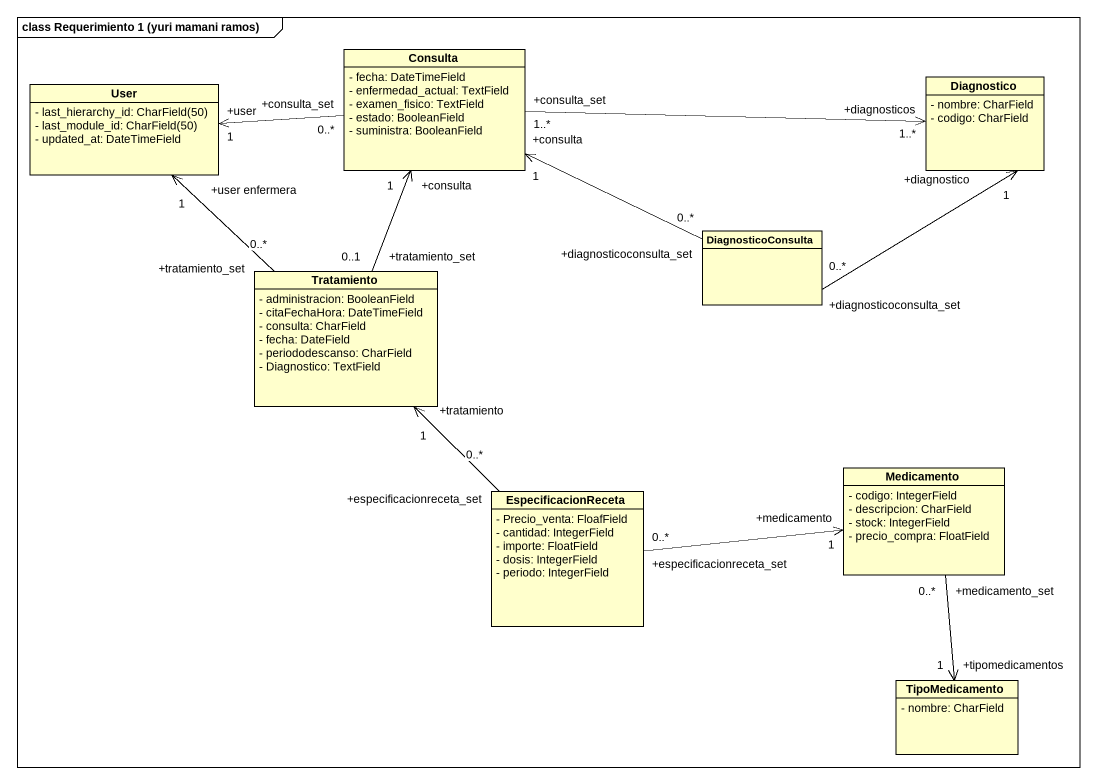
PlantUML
@startuml
mainframe class Requerimiento 1 (yuri mamani ramos)
hide circle
hide empty members
skinparam classAttributeIconSize 0
class Consulta {
  - fecha: DateTimeField
  - enfermedad_actual: TextField
  - examen_fisico: TextField
  - estado: BooleanField
  - suministra: BooleanField
}
class User {
  {field} - last_hierarchy_id: CharField(50)
  {field} - last_module_id: CharField(50)
  - updated_at: DateTimeField
}
class Diagnostico {
  - nombre: CharField
  - codigo: CharField
}
class DiagnosticoConsulta
class Tratamiento {
  - administracion: BooleanField
  - citaFechaHora: DateTimeField
  - consulta: CharField
  - fecha: DateField
  - periododescanso: CharField
  - Diagnostico: TextField
}
class EspecificacionReceta {
  - Precio_venta: FloafField
  - cantidad: IntegerField
  - importe: FloatField
  - dosis: IntegerField
  - periodo: IntegerField
}
class Medicamento {
  - codigo: IntegerField
  - descripcion: CharField
  - stock: IntegerField
  - precio_compra: FloatField
}
class TipoMedicamento {
  - nombre: CharField
}
Consulta "+consulta_set\n0..*" -left-> "+user\n1" User
Consulta "+consulta_set\n1..*" -right-> "+diagnosticos\n1..*" Diagnostico
DiagnosticoConsulta "+diagnosticoconsulta_set\n0..*" -left-> "+consulta\n1" Consulta
DiagnosticoConsulta "+diagnosticoconsulta_set\n0..*" -up-> "+diagnostico\n1" Diagnostico
Tratamiento "+tratamiento_set\n0..1" -up-> "+consulta\n1" Consulta
Tratamiento "+tratamiento_set\n0..*" -up-> "+user enfermera\n1" User
EspecificacionReceta "+especificacionreceta_set\n0..*" -up-> "+tratamiento\n1" Tratamiento
EspecificacionReceta "+especificacionreceta_set\n0..*" -right-> "+medicamento\n1" Medicamento
Medicamento "+medicamento_set\n0..*" --> "+tipomedicamentos\n1" TipoMedicamento
@enduml
